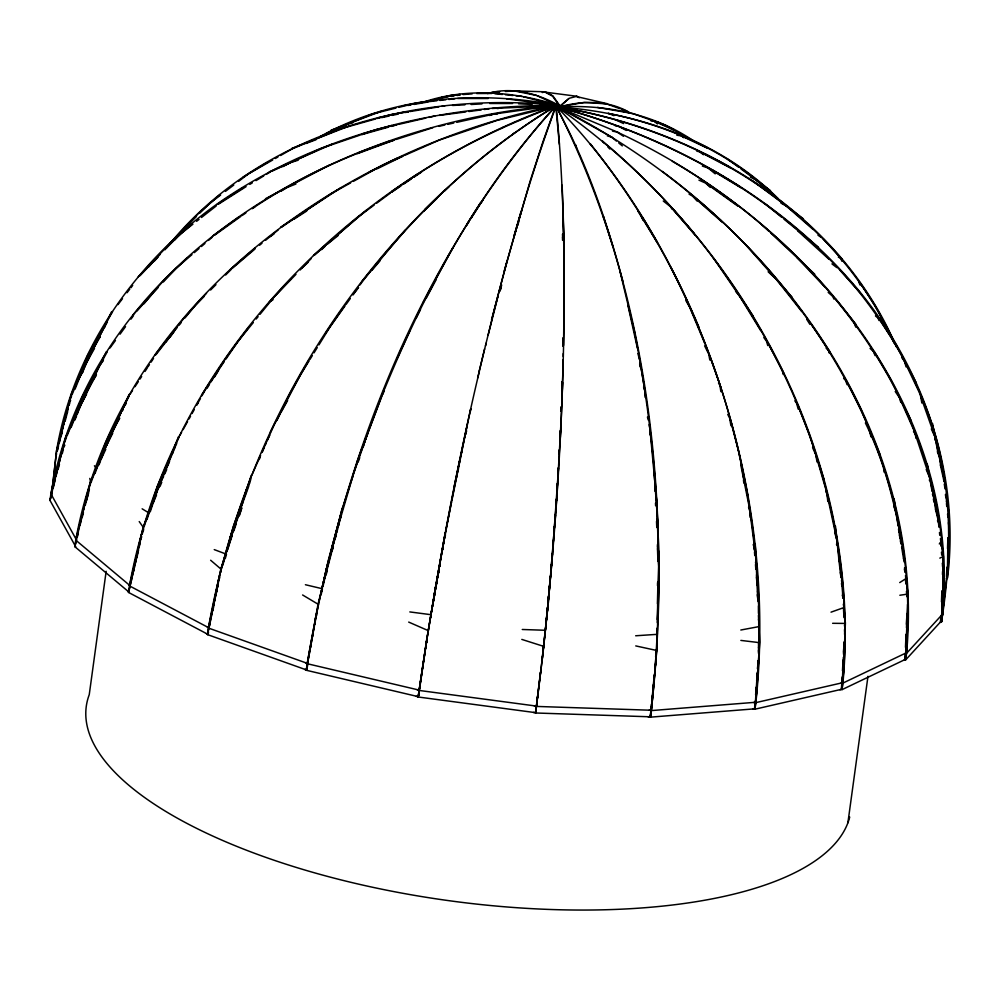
<?xml version="1.0" encoding="UTF-8"?>
<svg xmlns="http://www.w3.org/2000/svg" width="1000" height="1000" viewBox="0 0 1000 1000"><rect width="100%" height="100%" fill="white"/><g stroke="black" fill="none" stroke-linecap="round" stroke-linejoin="round"><path stroke-width="1.5" d="M657.475 619.412L657.862 582.35L657.513 603.787M657.887 560.65L657.5 548.625M658.088 582.888L657.537 623.162M658.112 561.038L657.513 544.225M559.362 144.275L555.9 107.263L556.613 107.1C650.475 290.788 672.387 507.5 651.338 710.588L650.438 717.15L754.55 708.85L755.45 702.288L651.338 710.588L656.825 650.088L657.288 629.2M564.038 268.575L563.875 329.95C564.65 255.55 563.713 180.975 556.2 106.9L555.337 106.962L542.9 141.85L530.138 181.088L504.312 270.725M563.1 217.537L563.112 214.475L563.85 244.737M658.175 617.175L658.763 566.525L657.212 515.125L654.125 473.05M562.737 345.962L562.837 338.387M563.55 345.45L564.012 306.087M894.125 343.2C835.738 210.875 698.312 130.463 559.725 107.3L560.375 107.65C673.125 138.35 779.95 197.675 856.188 287.413C921.838 365.8 959.025 469.1 948.238 571.7L947.337 578.263L947.925 538.362M948.238 571.7L949.087 513.4L945.612 494.475M942.087 590.825L941.6 621.875L942.5 615.312C952.025 551.388 951.888 485.387 931.688 423.413C914.775 373.713 888.375 327.912 855.275 287.25C778.988 197.475 672.113 138.125 559.325 107.413L559.763 107.788M942.487 565.988L942.537 562.888L943.425 571.663L941.6 621.875L947.362 571.575L947.55 572.438M657.138 527.525L657.362 518.75M655.925 656.65L656.025 652.025L655.475 665.863M657.5 585.688L657.562 582.6M658.05 561L658.112 557.913M657.487 620L659.013 551.35M561.812 386.15L561.888 383.175M562.825 344.787L562.962 339.012M561.812 384.85L561.888 381.75M562.762 345.438L562.938 338M906.325 633.9L905.675 659.875L940.763 621.675L941.663 615.112C960.825 424.525 830 253.2 672.288 161.312M906.488 627.788L906.825 614.038M561.725 385.675L561.8 382.688M562.337 389.575L563.162 359.675M657.825 608.6L658.25 582.263M940.987 615.588L940.375 622.463M941.475 601.9L941.862 591.237M942.475 574.5L942.588 571.462M946.513 576.587L946.85 567.263M947.513 548.612L947.9 537.725M947.337 578.263L949.1 528.525L948.475 522.625M555.588 515.05L555.163 519.212M559.837 435.225L560.013 430.887M560.825 411.213L561 406.763M547.188 613.162L551.862 562.65L558.525 468.025M559.075 454.225L559.2 451.163M562.638 382.562C559.05 490.85 550.1 598.938 536.462 706.425L651.15 710.238L650.25 716.8L648.15 716.838M560.388 437.312C564.3 353.338 565.8 269.2 562.1 185.188M843.35 657.312L842.013 689.65L904.938 659.6L905.837 653.037C924.062 462.325 811.188 281.925 662.3 171.438M843.487 654.237L843.988 641.912M905.138 655L904.938 659.6L904 660.25M905.475 647.325L906.012 635.05M906.475 624.312L906.95 613.562M655.962 650.962L655.675 657.013L656.575 650.45L635.75 645.913M656.688 635.837L657.05 628.275M558.862 454.012L559.012 450.95M559.763 435.65L559.913 432.6M561.038 421.45L556.663 500.525M656.875 636.838L657.25 629.225M556.975 488.075L557.137 485.025M557.913 471.413L558.125 467.887M558.9 454.212L559.15 449.787M842.125 676.975L841.425 689.338L839.987 689.812M842.475 670.8L843.1 659.987M843.538 652.262L844.062 642.987M555.95 504.062L556.213 499.513M556.85 488.913L557.125 484.363M557.837 472.25L558.025 469.212M757.325 672.038L754.963 709.188L841.425 689.338L842.325 682.775L755.863 702.625L754.963 709.188C776.338 509.125 716.175 300.738 590.2 143.7L591.875 146.325M757.525 668.938L758.012 661.2M758.512 653.462L758.525 642.588M555.15 514.888L554.95 518L555.163 515.062M555.862 504.025L556.275 499.762M556.875 488.488L557.175 483.837M552.463 553.75L551.15 567.9M553.062 544.85L553.362 540.413L552.987 544.837M560.025 436.037L560.325 431.562M560.85 424.1L561.05 421.125M554.075 530L554.288 527M553.013 544.975L553.337 540.438M554.338 526.788L554.113 529.825L554.263 526.875M554.987 517.7L555.212 514.663M556.062 503.025L556.362 498.95M557.263 492.025L548.4 602L542.788 655.188M550.413 576.825L547.825 604.612M562.175 391.175L562.275 381.938M755.138 701.087L754.55 708.85L752.725 709.112M755.612 694.875L756.2 687.125M756.663 680.913L757.25 673.162M757.6 668.5L758.188 660.75M551.912 557.025L552.15 553.987M552.863 544.85L553.212 540.288M542.263 659.275L542.475 656.737M557.025 489.137L557.4 484.65M557.9 478.663L558.275 474.162M938.962 527.025L939.225 523.925L937.475 520.712M944.5 484.913L944.762 481.812L943.575 479.812M546.3 619.725L547.513 608.212L545.388 630.275L522.263 629.487M547.5 608.562L550.413 575.85M551.1 568.075L551.375 564.963M552.35 553.713L552.075 557.188L552.35 554.075M654.237 675.263L650.438 717.15C666.012 589.05 659.7 458.65 634.513 332.188M654.8 669.062L655.212 664.412M547 612.075L547.288 609.012M548 601.35L548.425 596.763M548.987 590.638L549.412 586.05M554.15 529.938L554.438 526.875M842.487 595.862L843.112 589.338M546.862 611.013L547.163 607.925M547.75 601.775L548.2 597.163M548.787 591L549.237 586.388M551.013 567.925L551.312 564.837M651.462 704.362L650.25 716.8L535.562 712.987L540.425 672.7M651.925 699.7L652.375 695.037M652.987 688.825L653.438 684.163M654.05 677.938L654.35 674.837M654.963 668.612L655.263 665.5M758.525 613.425L758.5 605.775M541.888 661.75L548.4 601.65M51.212 497.512L51.55 494.5M51.887 491.475L56.638 450.225C73.9 348.288 137.7 258.675 222.062 200.55C319.825 134.213 438.888 105.213 556.125 105.388L493.963 114.038L456.75 122.35M52.112 490.95L56.638 450.225L71.513 393.812L111.675 311.575M657.425 622.425L657.825 612.2M557.638 105.725L557.675 105.363C478.175 90.15 391.912 96.25 320.4 136.463M558.225 107.812L558.263 107.45C759.1 207.862 928.025 418.963 906.575 653.312L905.675 659.875L907.513 604.45M533.387 712.475L535.612 712.663L536.538 705.125M537.275 699.1L537.65 696.087M540.237 674.975L540.612 671.963M542.8 654.85L535.562 712.987L536.5 706.1L419.087 690.438L418.188 697L535.612 712.663M946.325 501.975L946.7 498.938L945.6 494.913M105.075 326.825L105.438 324.2L107.2 321.688M122.812 410.475L123.162 407.85L126.35 402.625M106.15 571.287L89.25 694.663A385.863 143.3 7.8 0 0 425.1 897.125A385.863 143.3 7.8 0 0 849.712 817.05M172.775 453.075L173.137 450.45L176.725 443.575M206.45 633.713L208.15 634.462L208.512 631.838M220.938 571.975L221.287 569.35L210.637 560.237M246.05 493.612L246.588 489.675L250.787 479.625M307.475 664.788L306.762 670.037L304.75 669.45M318.012 607.013L318.375 604.388L302.6 594.975M337.975 526.8L353.562 473.7L367.575 433.925M418.625 695.4L426.95 639.075M427.987 633.288L428.338 630.662L408.7 622.087M442.275 550.375L451.388 501.975L450.887 504.988M555.763 108.012L556.125 105.388M556.5 107.963L556.862 105.337C414.237 90.812 256.238 133.338 165.025 249.788M556.712 108.338L556.862 105.337M557.275 108.35L557.675 105.363M557.85 108.413L558.5 105.475C515.675 91.838 468.675 87.487 425.375 101.475M558.413 108.525L559.288 105.662C537.812 93.5 511.85 86.287 487.587 93.562M558.925 108.7L559.987 105.913L552.85 95.838L545.188 91.8L514.087 90.875L505.425 91.487M559.338 108.9L559.7 106.275L569.312 98.263L576.962 96.287L579.3 97.75M543.337 649L543.7 646.375L521.812 639.412M755.512 563.062L756.05 559.125L749.463 508.125L740.837 465.225M758.562 647.875L759.287 642.625L740.863 640.413M836.538 544.888L837.075 540.95L826.3 490.9L815.738 454.65L812.575 447.612M844.475 626.05L844.825 623.425L832.625 623.3M847.9 822.8L867.975 676.3M907.013 596.775L907.375 594.15L899.837 595.25M934.788 439.925L935.15 437.3L919.375 392.65L904.388 361.15L901.663 357.512M929.425 480.513L929.788 477.887L914.262 431.125L899.5 397.762L895.225 391.5M947.938 516.562L948.288 513.938M418.675 695.212L419.35 690.7M419.087 690.438C434.85 583.263 454.387 476.587 479.387 371.163M424.75 653.787L418.188 697L426.712 639.375L445.175 532.775M425.45 649.163L425.913 646.075M426.388 642.987L426.85 639.9M305.4 584.725L321.912 588.638L326 570.625L336.388 533.9L335.275 538.337M425.812 645.938L435.675 586.287M426.512 642.825L426.987 640.025M430.662 617.75L431.15 614.763M431.65 611.763L432.15 608.763M437.713 577.025L439.05 569.462L430.975 614.688L409.812 611.925M435.412 589.3L440.275 561.812M307.562 665.425L306.762 670.037L207.5 634.6L208.4 628.038C245.7 417.287 371.538 219.262 554.775 106.312L555.75 106.45C480.4 187.562 426.9 286.425 384.95 388.225M310.788 646.95L311.325 643.875M312.663 636.188L313.2 633.1M313.738 630.025L314.275 626.95M314.812 623.875L315.35 620.788M432.625 606.35L433.15 603.3M433.675 600.262L435.262 591.112M435.8 588.075L437.125 580.45M437.912 575.887L438.975 569.8M439.5 566.75L440.037 563.7M442.425 549.987L442.95 546.95M433.787 597.712L444.1 540.475M433.963 598.225L432.887 604.275L434.775 592.85M434.5 595.188L435.037 592.163M435.562 589.138L436.1 586.112M436.637 583.075L437.175 580.05M439.588 566.425L440.125 563.4L439.538 566.487M142.137 508.812L148.675 512.8C154 500.675 156.85 488.288 163.612 476.587M434.538 593.162L445.4 532.45M313.275 631.95L306.288 670.263L418.45 696.712L416.262 696.312M314.675 624.288L315.225 621.225M315.788 618.162L316.35 615.087M426.3 643.487L426.75 640.975M105.775 449.288L101.163 459.05L102.6 451.35L105.025 448.488L112.737 433.237M457.238 474.012L456.688 476.962L457.325 474.3M458.888 465.138L460.387 457.713M77.675 380.575L82.7 372.2L84.162 364.575L86.688 362.15L94.513 348.4M451.675 500.438L459.7 460.712M442.6 549.825L443.162 546.825M444.888 537.825L445.462 534.825M445.7 530.938L467.388 424.225M444.562 537.837L445.15 534.862M207.35 627.15L209.05 627.9L211.4 616.013M211.988 613.05L219.013 577.5L233.337 526.362L251.325 476.562M212.975 610.025L213.588 606.975M216 594.75L218.113 584.062M470.3 411.725L470.875 408.8M457.875 471.85L458.5 468.8M454.212 486.538L470.637 409.087M456.712 476.763L457.337 473.787M210.375 620.938L207.5 634.6L219.575 576.763M211.012 617.9L218.363 582.987M219 579.95L219.638 576.912M465.637 434.025L466.25 431.125M131.225 581.275L141.088 535.9L143.7 527.938L139.213 521.562M137.225 556.087L138.537 550.025M139.2 547L140.188 542.463M318.375 604.388L306.288 670.263L307.188 663.7C341.5 462.713 417.95 260.475 554.963 106.65L555.9 106.675C529.95 176.35 510.238 248.125 491.562 320.025L507.1 260.7M318.7 602.962L328.212 560.612L342.6 507.875L352.45 477.163M315.163 619.487L317.188 610.5M320.863 594.125L326.863 567.425L339.212 522.225M315.925 617.875L316.55 615.1M321.125 594.7L322.45 588.787M323.125 585.837L327.312 567.175M461.4 453.225L462.075 450.238M77.287 537.137L78.338 532.625M80.087 525.1L88.05 490.737L90.425 484.25M86.112 501.788L88.575 493.4M131.375 580.438L128.562 592.45L208.15 634.462M133.125 572.938L134.537 566.938M135.238 563.925L137.338 554.925M477.663 377.987L484.588 348.9M53.2 488.013L55.35 479.075M56.062 476.1L63.513 445.062L66.475 437.488M328.263 563.688L332.975 544.012L337.612 529.425M56.463 453.787L55.738 456.788L56.525 453.825M57.188 450.775L67.425 408.4L70.612 400.375M59.25 443.062L69.162 402.013L71.612 395.85M67.175 413.113L68.263 408.575M479.125 371.512L491.863 319.675M342.163 508.137L318.087 603.938L307.188 663.7L419.35 690.15L417.163 689.75M326.213 574.575L327.337 570.075M332.238 550.625L333.363 546.138M338.25 526.675L339.387 522.188M340.138 519.188L341.262 514.7L340.025 519.212M76.325 540.75L74.837 546.688L129.338 592.388L128.062 591.55M82.3 517.025L83.425 512.575M85.288 505.163L89.388 488.85L86.3 497.287L74.837 546.688L75.738 540.125C117.963 309.3 335.25 150.113 555.062 105.738L555.887 106.037C497.725 127.4 441.775 155.488 391.675 192.087M488.125 335.112L497.85 296.913M351.863 479.738L352.625 476.763M499.938 290.725L501.488 284.75M500.312 290.225L501.463 285.8M52.362 491.4L50 500.412L75.7 546.712L74.938 545.837M58.263 468.85L59.438 464.35M62.2 453.825L63.375 449.312M325.675 571.888L341.375 514.388M324.775 578.45L333.338 545.763M499.988 290.988L501.538 285.062M517.888 225.087L518.663 222.113M57.3 450.85L58.475 446.4M61.212 436.012L62.387 431.55M65.125 421.163L67.475 412.25M485.513 345.887L486.3 342.975M222.825 565.163L231.812 533.1L248.75 486.25M225.275 558.5L226.488 554.15M227.712 549.8L232.438 532.925L241.5 507.825M315.75 617.075L316.438 614.625M499.562 290.9L501.275 284.9M363.263 446.9L365.75 438.225M513.938 236.075L520.788 212.338M513.737 237.8L522.163 208.775M233.663 529.55L239.537 510.275L242.613 503.263M352.825 476.012L359.525 455.125L384.387 389.562M251.238 475.3L220.85 568.837L208.4 628.038L307.663 663.475L305.637 662.887M239.25 516L241.65 508.587M144.15 526.562L157.525 485.887L179.35 436.375M141.375 536.587L128.562 592.45L129.462 585.887C169.613 363.975 346 181.4 554.812 106.013L555.737 106.225C480.375 150.863 416.238 212.325 362.65 281.25L359.988 284.975M142.262 533.9L143.675 529.612M146.962 519.612L155.863 492.537L169.587 461.413M150.262 511.788L156.625 492.438M383.062 393.913L384.475 389.637M230.238 537.438L246.588 489.675L249.8 482.912M229.825 542.55L232.312 535.312M233.8 530.975L236.275 523.737M239.25 515.05L241.725 507.812M356.575 463.188L384.5 388.45M158.062 489.175L164.862 470.412L168.55 463.713M95.013 473.512L104.188 448.488L119.325 418.562M99.038 464.85L100.625 460.5M101.163 459.05L105.025 448.488M358.175 461.962L359.738 457.725M218.15 581.862L219.5 578.288M281.75 411.062L287.625 400.562M67.038 436.037L82.075 397.488L107.225 351.812M64.45 444.588L61.75 451.525L50 500.412L50.9 493.85C93.263 259.875 334.475 123.55 555.513 105.525L556.163 105.875L496.987 120.425L439.237 140.1L404.513 155.438M71.112 427.512L80.3 403.963L96.438 374.65M74.95 420L76.612 415.763M81.175 404.05L77.162 414.35L78.625 406.675L81.175 404.05L86.55 394.288M178.588 436.475L143.162 527.337L129.462 585.887L209.05 627.9M72.1 394.613L87.587 355.588L112.525 311.737M75.05 389.175L85.85 361.987L100.35 336.463L96.013 342.075L88.338 359.263M82.7 372.2L86.688 362.15M106.613 445.35L114.062 427.113L119.8 418.225M153.963 496.712L175.45 446.6M153.062 503.275L156.55 494.862M160.037 486.45L161.775 482.25M259.188 459.538L260.387 456.662M262.188 452.35L264.587 446.613M82.837 401.037L90.575 383.338L95.738 376.15M129.162 394.338L90.288 482.287L75.738 540.125L130.238 585.825L128.963 584.987M164.838 473.8L166.688 469.6M251.863 475.1L260.587 455.4M261.837 452.587L264.325 446.962M267.038 440.85L274.35 424.35L300.525 374.725L309.125 360.8M396.987 358.638L409.725 330.938M140.15 540.225L141.738 536.788M102.062 452.488L123.162 407.85L125.75 404.225M106.337 351.737L65.85 436.75L50.9 493.85L76.6 540.15L75.838 539.275M214.662 376.887L218.55 370.475M267.075 440.863L269.7 435.438M276.925 420.487L282.838 408.263M941.275 615.9L941.663 615.112L906.575 653.312L908.075 593.725L905.588 576.788M416.275 317.875L420.475 309.538M426.087 298.438L436.388 279.262M129.325 395.675L105.925 441.925L90.9 482.95L89.775 478.413M78.062 407.788L100.075 364.8L103.513 359.675M270.4 432.038L292.162 389.575L308.488 360.95M83.6 365.637L107.425 321.85M100.463 460.35L96.312 468.188L94.412 465.763M87.062 495L88.525 492.262M481.763 202.013L483.2 199.338L470.95 218.588M422.688 303.475L452.9 247.638M232.438 532.925L230.65 536.213L229.338 544L225.625 553.888L214.25 549.612M170.113 336.987L173.738 332.238M180.1 435.037L181.588 432.35M183.088 429.663L187.562 421.613M189.062 418.938L190.55 416.25M192.05 413.562L194.288 409.538M200.463 398.475L196.8 405.025L198.388 402.45M201.912 395.85L206.3 387.987L224.312 361.5M72.088 423.088L76.438 415.588M62.5 449.288L64.812 445.35M68.15 406.2L69.675 403.688M207.087 388.3L209.462 384.438M211.05 381.863L216.588 372.85M309.938 359.475L312.387 355.513M314.012 352.863L317.275 347.575M318.913 344.925L330.087 326.825L345.175 305.7M154.05 261.475L158.05 257.075M466.6 224.625L480.562 202.575M466.037 226.3L469.312 221.163M130.013 394.312L132.513 390.513M135 386.7L138.338 381.613M140 379.075L141.662 376.538M144.987 371.45L147.487 367.638M148.138 366.637L149.45 364.637M151.075 362.15L153.512 358.438M155.95 354.712L177.3 327.362M201.55 395.238L227.887 355.2L247.8 328.462M226.025 358.975L238.038 341.3L253.325 322.537M325.8 332.875L343.688 307.013M131 287.75L132.688 285.338M346.062 304.45L350.325 298.488M358.212 287.462L352.887 294.913L358.612 287.525M109.963 348.038L115.463 340.487M120.037 334.188L125.525 326.65M130.988 319.125L133.537 315.613M136.95 310.938L158.1 287.625M166.012 341.962L171.537 334.412M939.3 543.913L941.125 541.462L940.387 538.663M170.975 243.162L174.7 238.225L196.475 216.45M117.963 304.613L122.5 298.688M127.025 292.75L129.75 289.188M140 275.763L159.987 254.562M371.975 270.287L379.988 260.875M154.725 355.288L184.2 317.875L206.537 293.2M100.075 364.8L102.925 361.213M256.188 319.012L258.1 316.675M260.012 314.325L274.2 296.913L295.988 274.325M179.225 325.012L181.15 322.663M184.988 317.962L195.562 305.025L204.163 296.45M143.988 303.8L150.75 295.55M361.938 281.45L405.125 230.25M174.65 240.025L176.688 237.662M180.775 232.938L185.875 227.037M148.663 266.962L155.638 258.938M133.112 314.9L164.062 280.163L187.537 257.575M163.363 281.962L175.975 268.363L191.95 254.638M557.388 107.7L557.688 107.387C740.175 234.662 863.95 457.725 842.913 683.088L842.013 689.65C863.8 481.175 760.612 273.387 602.513 141.15L604.587 143.387M268.975 302.438L290.988 278.762M169.625 243.7L198.225 213.688L219.887 194.762M138.2 276.837L168.85 244.625L192.1 224M300.188 269.975L311.312 258.45M166.5 248.012L180.625 233.812L192.925 224.188M199.65 213.263L209.188 203.725L220.637 195.025M210.6 290.012L215.975 284.65M225.637 275L231.012 269.637M232.075 268.562L254.938 249.05M424.888 209.425L445.163 189.625M424.012 211L437 198.375M444.575 191.012L448.9 186.812M302.288 267.8L307.962 262.45M321.575 249.625L324.975 246.412M327.25 244.275L338.075 235.6M512.35 134.762L514.637 132.662M568.812 98.55L559.987 106.5L560.938 106.525C583.675 100.425 609.075 100.288 629.763 112.638M314.312 255.338L357.912 217.087L374.212 205.025M194.312 252.613L199.037 248.55M201.4 246.525L204.938 243.475M208.487 240.438L212.025 237.387M214.387 235.362L240.912 216.363M230.362 269.413L255.188 248.1M313.463 255.438L367.05 209.75M259.625 245.188L262 243.238M265.55 240.325L278.1 230M196.6 221.312L199.05 219.4M201.5 217.488L216.2 205.987M218.65 204.075L246.112 186.637M225.413 191.388L233.787 185.025M238.575 181.388L248.562 173.787L272.7 160M376.712 203.162L390.513 192.95M270.387 236.55L274.1 233.825M293.863 219.275L306.737 211M212.6 236.025L238.75 217.125M904.9 653.688L905.837 653.037L842.913 683.088L845.4 623.025L843.45 603.975M242.15 215.512L245.888 212.938M270.512 301.425L273.062 299.675M281.5 227.213L330.838 193.825L350.65 182.875M391.675 191.5L416.987 174.375M391.812 192.075L400.875 185.987M403.462 184.237L411.225 179.013M413.825 177.275L421.587 172.05M280.562 227.225L341.25 187.525M216.9 204.587L242.787 187.95M899.725 582.587L906.112 578.488L905.475 575.612M501.4 128.425L504.038 126.775M242.975 177.213L267.025 162.562M249.825 184.387L252.288 182.887M256 180.637L263.712 175.95M266.288 174.387L270.138 172.05M254.737 207.062L252.138 208.637C296.038 179.213 344.487 156.188 394.775 139.913L357.5 153.637M280.775 191.325L287.288 187.387L295.95 183.988M326.6 133.488L329.113 132.012M275.312 158.512L277.938 157.012M280.562 155.512L292.387 148.763L340.087 128.95L375.838 118.9M353.288 181.412L383.625 164.662L403.125 156.05L377.325 168.725M265.487 198.725L329.487 165.075M282.75 166.675L290.775 162.488L298.225 160.212M369.2 172.062L397.962 157.85M305.9 143.5L316.038 139.725M342.512 126.525L348.075 123.863L352.6 122.938M271.512 171.412L321.613 148.2L360.225 135.05M939.837 558.125L942.663 556.812M269.237 171.875L332.575 143.963M331.637 130.525L372.638 113.9L395.962 108.075M291.588 148.512L350.3 125.588M331 130.238L381.438 111.237M359 152.463L389.375 141.188M831.025 612.163L844.075 607.513L843.587 604.562M361.6 134.588L376.725 129.438L397.088 124.725L391.188 126.388M840.888 683.25L842.325 682.775M489.538 115.487L493.963 114.038L497.013 114.288M396.238 139.438L432.925 127.675M361.763 134.012L391.812 125.512M377.225 118.5L391.112 114.6L408.488 111.775M361.7 134.637L388.25 127.212M420.975 102.6L423.888 101.862M427.35 101.412L431.775 100.288M434.725 99.537L450.7 95.45L459.938 94.775M542.263 92.55L545.188 91.8M398.888 107.35L416.337 103L436.887 100.763M398.6 124.388L425.763 118.1M428.787 117.4L434.825 116.013M438.875 126.35L444.837 125.013M447.812 124.35L453.762 123.025M377.312 117.975L405.125 111.9M381.763 117.613L389.175 116.013M392.15 115.375L398.075 114.1M405.487 112.5L408.45 111.862M493.488 92.55L497.863 91.65M496.8 92.463L499.65 91.888L491.85 92.438M740.825 630.013L759.225 626.562L758.538 619.05M404.588 105.45L428.387 101.287M407.863 105.475L410.938 104.95M414 104.412L427.812 102.037M409.938 111.55L438.75 106.875M441.775 106.375L444.812 105.887M441.737 97.287L460.012 94.375M440.625 98.025L448.088 96.862M451.075 96.4L454.062 95.938M457.05 95.475L460.037 95.013M753.625 702.55L755.45 702.288M439.462 115.4L465.775 111.938M468.875 111.525L481.25 109.9M484.35 109.488L488.988 108.888M492.088 108.475L557.075 105.712M439.875 100.438L445.825 99.787M448.812 99.462L454.762 98.812M457.75 98.488L488.25 98.5M463.025 94.55L472.15 93.875M476.712 93.537L491.875 93.462M635.675 635.775L657.35 634.325L657.3 628.275M452.55 105.475L464.938 104.812M471.125 104.488L481.962 103.9M489.712 103.488L512.562 103.5M649.05 710.275L651.15 710.238M506.637 98.863L549.113 104.5M651.062 120.988L654.013 121.125L674.325 130.363M518.575 103.8L532.087 104.462M539.6 104.838L553.125 105.5M534.288 705.913L536.5 706.1M615.2 125.763L618.237 126.037L626.3 130.45M494.888 93.75L502.425 94.475M505.438 94.775L512.975 95.5M515.988 95.787L522.013 96.375M562.737 108.275L560.013 107.137C639.75 113 720.312 141.363 777.913 198.312M576.962 96.287L545.013 92.137L552.612 96.175L558.812 105.013M561.112 106.862L560.15 106.725L584.15 102.375L606.475 103.863L619.712 108.6M552.15 104.925L558.212 105.787M676.825 135.2L681.325 135.887L707.825 148.4M597.575 107.413L632.812 113.525L665.45 125.225L688.6 138.613M495.188 108.062L498.188 108.612M612.525 131.15L617.025 132.012C800.575 217.075 963.337 401.662 942.5 615.312L943.438 556.325L940.55 539.825M514.087 90.875L536.65 95.438M576.525 96.562L607.137 103.675M561.075 107.163L560.15 106.95C607.188 104.262 655.4 114.537 694.55 141.525M696.812 151.15L699.788 151.888L730.512 167.975M523.425 96.737L558.775 105.913M607.3 135.863L611.663 137.162L616.4 141.05M702.337 166.062L708.15 168.025L740.837 187.712M621.138 109.113L626.85 111.163M560.013 107.137L560.825 107.438C700.487 130.762 839.463 212.55 896.425 346.938M613.938 115.65L608.175 113.312C670.85 126.112 732.1 153.312 777.725 198.988M617.962 132.325L558.825 107.463L612.438 137.55M698.938 180.138L705.825 183.212L738.112 206.3M657.25 121.912L673.775 129.5M615.225 119.663L623.612 123.575M537.9 96.025L559.275 106.075M559.725 107.3L562.413 108.575M685.438 137.162L707 147.425M750.362 177.125L755.788 179.887L772.987 195M621.85 108.963L628.237 112.3M704.463 153.688L729.475 166.85M838.312 257.087L840.825 258.438L841.85 261.2M780.913 203.062L786.3 206.062L813.088 229.462M559.325 107.413L563.4 109.675M689.038 194.1L692.975 196.4L722.5 222.463M713.05 170.35L739.675 186.462M797.675 230.85L828.875 259.188M617.025 132.012L623.5 136.287M817.975 235.2L820.475 236.925M710.6 186.025L736.9 204.913M727.525 159.075L738.587 167.188M741.038 168.988L770.525 190.625M681.325 135.887L683.763 137.713M753.325 181.3L803.425 218.85M699.788 151.888L703.512 154.725M831.95 263.9L836.775 267.575M875.45 315.975L877.85 317.812L879.05 320.538M663.263 201.012L670.487 206.688L695.075 235.1M654.013 121.125L657.438 123.912M765.088 203.75L781.7 217.312M784.075 219.25L818.512 247.35M618.763 143L622.325 145.912M708.15 168.025L715.212 173.863M828.188 292.4L832.8 296.462L833.962 299.1M870.062 348.425L873.337 351.312L875.1 355.625M697.3 199.638L721.35 220.95M826.137 348.175L828.35 350.163L829.237 353.088M768.125 271.775L776.075 279.075L801.762 311.575M762 224.875L768.737 231.163M770.975 233.263L814.75 274.2M705.825 183.212L710.312 187.438M780.025 200.512L783.188 203.8M796.8 257.413L825.013 287.2M806.737 319.35L809.887 324.363M823.2 238.85L842.312 259.3M843.637 378.35L845.625 380.475L847.1 384.688M607.7 146.75L609.775 148.988M839.638 269.825L860.075 292.675M744.275 243.238L792.4 297.55M692.975 196.4L697.075 201.05M637.938 211.15L657.712 243.337M674.038 210.25L694.075 233.463M735.562 291.3L739.513 296.038L760.713 330.65M835.612 299L855.775 324.125M920.612 395.763L921.85 403.013M880.775 318.612L883.6 322.287L888.9 333.537M763.825 337.525L766.525 341.275L767.763 345.575M794.837 400.825L796.625 403.325L798.188 409.125M913.512 431.625L915.487 434.4M713.138 257.587L752.987 315.837M670.487 206.688L672.188 209.188M811.375 324.387L829.7 351.488M859.725 282.288L875.413 306.225L894.762 342.688M878.725 317.925L895.55 343.938L916.363 383.062M883.612 468.05L884.075 472.088M874.163 351.5L890.763 379.475L911.287 421.125M642.412 217.162L656.938 241.625M718.512 382.987L719.963 385.475L720.837 391.613M865.387 422.962C886.725 466.3 897.537 514.275 904.775 561.838M685.788 300.462L689.6 307.125L704.65 343.137M768.587 344.275L783.637 372.925M846.375 380.737L861.375 410.425L879.862 454.275M704.6 345.788L708.737 354.15L709.812 360.025M727.738 414.363L729.675 418.288L730.925 425.712M903.5 558.325L904.55 560.6M825.713 491.287L827.175 494.425M670.688 266.962C738.838 400.337 771.762 553.15 755.863 702.625L759.7 642.262L758.487 615.388M639.9 213.388L643.15 220.413M931.312 428.913L935.15 437.3L945.013 482.987M699.2 327.788C665.25 246.713 618.688 170.375 557.125 107.275L556.6 107.513C586.388 162.15 606.975 221.2 622.837 281.225M858.875 282.275L860.075 285.038M926.213 469.487L929.788 477.887L939.475 525.138M937.35 451.75L939.412 457.013L940.9 467.013M797.225 403.625L809.4 434.663L824.237 480.238M932.45 494.125L933.962 498.275L935.85 511.488M893.662 505.913L896.338 513.237M854.262 322.925L855.763 327.137M710.175 357.275L720.713 386.962M575.562 144.637L576.562 147.575M612.95 246.625L603.263 216.05L603.975 219.013M898.612 529.888L901.038 543.225M748.55 507.075L750 511.712M643.575 386.938L644.887 391.125L645.113 397.325M628 305.75L637.4 348.188M904.388 361.15L906.087 366.887M883.6 322.287L884.875 326.788M899.5 397.762L900.75 402.262M834.65 532.288L837.075 540.95L843.263 590.612M942.55 566.3L943.325 569.237M730.088 418.625L738.363 450.55L748.2 497.262M637.9 353.475L639.412 359.363M647.45 417.038L648.2 419.963M940.362 464.963L944.15 481.75M838.675 557.913L840.95 577.675M619.837 270.712L634.688 332.6M869.262 429.663L870.962 436.812M935.562 509.325L938.312 520.913M782.537 371.5L783.238 374.513M946.462 578.138L946.65 579M900.413 541.025L901.012 544.025M901.612 547.013L904.075 561.875M915.225 434.038L916.038 438.338M932.562 423.537L938.025 453.263M815.738 454.65L817.038 461.987M753.438 544.362L756.05 559.125L759.15 609.487M927.225 463.7L932.05 491.262M933.388 498.925L933.925 501.987M640.1 362.537L645.238 392.638M844.562 633.713L844.975 636.2M753.462 544.575L754.15 549.1M894.112 498.675L898.112 525.913M898.55 528.938L899 531.962M899.45 535L899.887 538.025M904.463 569.2L904.9 572.175L904.55 567.762M840.413 572.35L841.087 576.938M841.538 580L843 598.062M841.475 583.45L841.825 585.8M756.488 574.788L757.925 600.975L757.45 594.837M826.975 494.012L827.812 501.538M649.525 424.7L656.938 504.188M944.45 484.575L944.9 488.8M945.5 494.513L945.825 497.512M946.45 503.5L946.775 506.488M947.562 513.975L947.875 516.962M835.462 526.075L839.1 561.587M842.525 595L842.837 598.025M938.45 522.35L938.888 526.675M939.475 532.438L939.762 535.325M940.537 542.975L940.837 546.038M941.462 552.175L941.762 555.237M742.575 471.025L743.175 477M743.487 479.975L743.787 482.962M758.5 650.45L758.988 655.5M905.5 579.562L905.863 584.012M906.45 591.4L906.812 595.85M754.5 552.15L754.737 555.262M755.475 564.562L755.837 569.212M756.45 576.962L757.05 584.712M757.55 590.925L758.65 604.913L758.838 657.987M639.688 363.812L639.875 366.775M657.513 545.675L658.763 566.525M649.325 424.363L649.488 427.35M649.725 431.85L649.9 434.85M749.862 511.287L750.188 517.4M843.5 608.562L843.938 617.575M844.5 629.587L844.938 638.675M755.275 544.038L757.113 584.763M757.525 593.938L757.8 600.062M655.675 502.575L655.8 505.3M656.513 521.4L656.775 527.487M655.5 503.375L655.612 505.763M562.513 234.125L562.625 237.225M562.487 237.175L562.562 240.263M654.762 477.688L654.938 491.213M655.713 660.837L655.738 663.375M563.225 338.387L563.25 345.95M563.263 353.525L563.275 356.55M561.025 408.062L561.025 410.962M466.5 430.788L465.85 433.825L466.5 430.788M266.425 442.225L264.95 445.55L266.425 442.225"/></g></svg>
